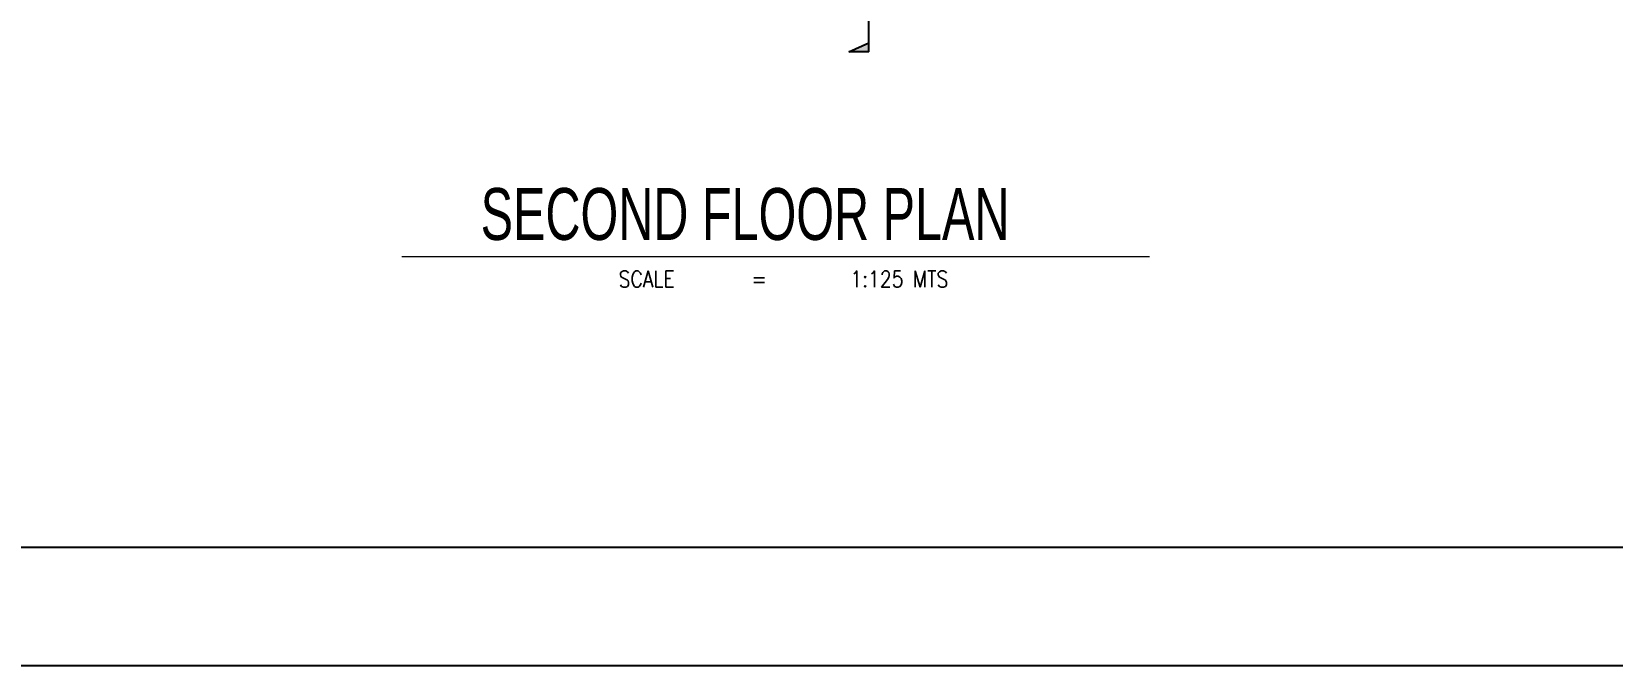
# Model space of a CAD drawing. Header units: millimetres. Extents: x -248340 to 456025, y 261499 to 1049645.
# Drawn here: x -90477 to -63715, y 363632 to 374353 of the extents above; entities that cross this region are included whole.
import ezdxf

# ---------------------------------------------------------------- set-up
doc = ezdxf.new("R2010")
doc.units = ezdxf.units.MM
doc.header["$LTSCALE"] = 8
doc.header["$MEASUREMENT"] = 0
doc.linetypes.add('CONTINOUS', pattern=[0])
for name, color, linetype in [('ar_xsection', 5, 'CONTINOUS'), ('MARK', 7, 'CONTINUOUS'), ('TEXT', 2, 'CONTINUOUS')]:
    doc.layers.add(name, color=color, linetype=linetype)
doc.layers.add('mv', color=30, linetype='CONTINUOUS', plot=False)
doc.layers.add('S_wall', color=251, linetype='CONTINUOUS', lineweight=0)
doc.styles.add('ROMANS', font='ROMANS', dxfattribs={"width": 0.8, "bigfont": 'BIGFONT'})
doc.styles.get("Standard").update_dxf_attribs({"font": 'txt.shx', "width": 0.7, "bigfont": 'extfont.shx'})

msp = doc.modelspace()

# ---------------------------------------------------------------- hatches: boundary and pattern name
at = {"layer": 'ar_xsection', "ltscale": 1.25}
h = msp.add_hatch(color=256, dxfattribs=at)
h.dxf.hatch_style = 1
h.paths.add_polyline_path([(-76302.223, 374010.602), (-76643.993, 374010.602), (-76302.223, 374163.896)])

# ---------------------------------------------------------------- linework, layer by layer
for p, q in [((-76302.223, 374010.602), (-76302.223, 388088.669)), ((-76643.993, 374010.602), (-76302.223, 374163.896)), ((-76302.223, 374010.602), (-76643.993, 374010.602))]:
    msp.add_line(p, q, dxfattribs=at)
at = {"layer": 'mv', "color": 6}
for p, q in [((-115238.72, 365631.954), (-35638.72, 365631.954)), ((-117238.72, 363631.954), (-33138.72, 363631.954))]:
    msp.add_line(p, q, dxfattribs=at)
at = {"layer": 'S_wall', "ltscale": 1.25}
msp.add_line((-84211.404, 370547.743), (-71550.014, 370547.743), dxfattribs=at)

# ---------------------------------------------------------------- texts
at = {"layer": 'MARK', "style": 'ROMANS', "width": 0.85}
msp.add_text('SCALE       =        1:125 MTS', height=274.43234, dxfattribs=at).set_placement((-80538.963, 370031.016))
at = {"layer": 'TEXT', "insert": (-82874.706, 371707.455), "char_height": 878.18348, "width": 11830.07864, "attachment_point": 1}
msp.add_mtext('{\\fFranklin Gothic Heavy|b0|i0|c0|p34;SECOND FLOOR PLAN}', dxfattribs=at)

doc.saveas('drawing.dxf')
